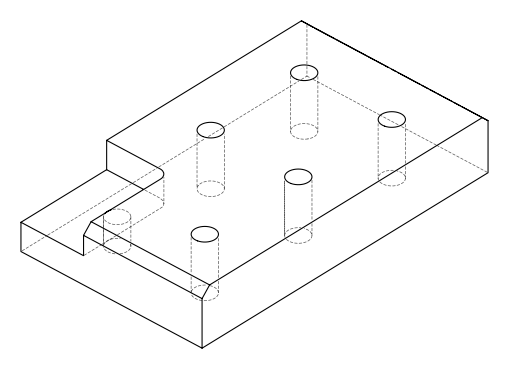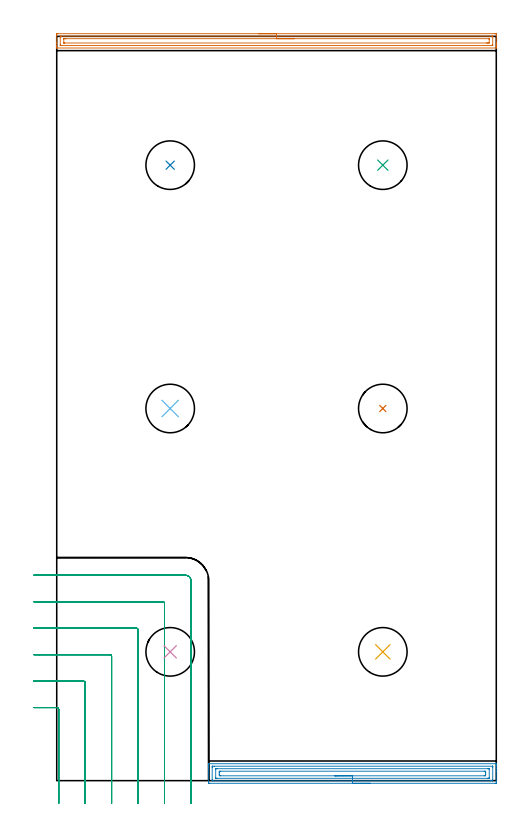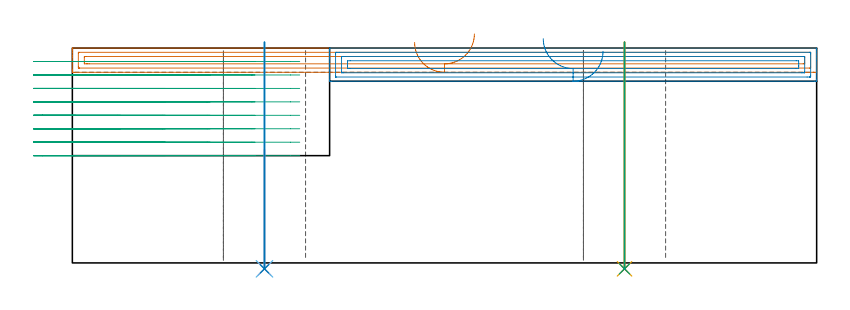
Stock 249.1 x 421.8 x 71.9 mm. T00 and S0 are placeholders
(PLAN: 9 operations, 2 tool changes, 28.5 min)
(1 AREA_MILL | FG_CHAMFER_SURFACE | UGT0205_001 | 6.2 min | 8172 mm3)
(2 AREA_MILL_1 | FG_CHAMFER_SURFACE_1 | UGT0205_001 | 5.48 min | 10429 mm3)
(3 MILL_CORNER_NOTCH_RECTANGULAR | CORNER_NOTCH_RECTANGULAR | UGT0201_094 | Follow Part, ap 5, ae 75% | 15.09 min | 390096 mm3)
(4 INDEXABLE_INSERT_DRILL_THROUGH_HOLE_FROM_SOLID | STEP1HOLE | NXT0302_026 | 0.17 min | 21287 mm3)
(5 INDEXABLE_INSERT_DRILL_THROUGH_HOLE_FROM_SOLID_1 | STEP1HOLE_1 | NXT0302_026 | 0.31 min | 42681 mm3)
(6 INDEXABLE_INSERT_DRILL_THROUGH_HOLE_FROM_SOLID_2 | STEP1HOLE_2 | NXT0302_026 | 0.31 min | 42662 mm3)
(7 INDEXABLE_INSERT_DRILL_THROUGH_HOLE_FROM_SOLID_3 | STEP1HOLE_3 | NXT0302_026 | 0.31 min | 42671 mm3)
(8 INDEXABLE_INSERT_DRILL_THROUGH_HOLE_FROM_SOLID_4 | STEP1HOLE_4 | NXT0302_026 | 0.31 min | 42676 mm3)
(9 INDEXABLE_INSERT_DRILL_THROUGH_HOLE_FROM_SOLID_5 | STEP1HOLE_5 | NXT0302_026 | 0.31 min | 42670 mm3)
(TOOL UGT0205_001 | Chamfer Mill 20 x 3 x 45 deg. | D20 FL50 Z2)
(TOOL UGT0201_094 | End mill 20 mm | D20 FL38 Z4)
(TOOL NXT0302_026 | Index. Insert Drill 27.5mm [880-D2750L32-03] | D27.5 PA176 FL83 Z2)
(OP 1 AREA_MILL)
G17 G21 G94 G90
T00 M6
G54
G17 G0 G90 X114.55 Y423.3 S1061 M3
G43 Z81.9 H0
Z73.8
G94 G1 X114.588 Z72.928 F250.
X114.702 Z72.064
X114.891 Z71.212
X115.153 Z70.38
X115.487 Z69.574
X115.89 Z68.8
X116.359 Z68.064
X116.89 Z67.372
X117.479 Z66.729
X118.122 Z66.14
X118.814 Z65.608
X119.55 Z65.14
X120.324 Z64.737
X121.13 Z64.403
X121.962 Z64.141
X122.814 Z63.952
X123.678 Z63.838
X124.55 Z63.8
X247.993
X248.504 Y423.299 Z63.801
X249.01 Y423.294 Z63.803
X249.092 Y423.292 Z63.806
X249.1 Y422.792 Z64.305
Y418.365 Z68.729
Y417.776 Z69.32
Y417.479 Z69.617
Y416.891 Z70.205
Y416.594 Z70.501
Y415.999 Z71.1
Y415.541 Z71.558
Y415.222 Z71.869
X249.092 Y415.202 Z71.888
X248.951 Y415.2 Z71.9
X0.15
X0.008 Y415.202 Z71.888
X0. Y415.222 Z71.869
Y415.541 Z71.558
Y415.999 Z71.101
Y416.594 Z70.501
Y417.777 Z69.32
Y418.365 Z68.729
Y422.498 Z64.599
X0.003 Y422.792 Z64.305
X0.008 Y423.291 Z63.806
X0.09 Y423.294 Z63.803
X0.596 Y423.3 Z63.8
X124.55
Y421.886 Z65.214
X246.742
X246.941 Y421.884 Z65.216
X247.041 Y421.882 Z65.218
X247.083 Y421.879 Z65.221
X247.09 Y421.852 Z65.248
X247.095 Y421.759 Z65.341
X247.099 Y421.531 Z65.569
Y417.103 Z69.997
X247.093 Y416.726 Z70.374
X247.09 Y416.625 Z70.475
X247.046 Y416.621 Z70.479
X246.938 Y416.617 Z70.483
X246.721 Y416.614 Z70.486
X246.7
X2.358
X2.159 Y416.616 Z70.484
X2.059 Y416.619 Z70.481
X2.017 Y416.621 Z70.479
X2.01 Y416.648 Z70.452
X2.005 Y416.741 Z70.359
X2.001 Y416.969 Z70.131
Y421.397 Z65.703
X2.007 Y421.774 Z65.326
X2.01 Y421.876 Z65.224
X2.054 Y421.879 Z65.221
X2.162 Y421.883 Z65.217
X2.379 Y421.886 Z65.214
X2.4
X124.55
Y420.472 Z66.628
X244.599 Y420.471 Z66.629
X244.937 Y420.47 Z66.63
X245.049 Y420.467 Z66.633
X245.082 Y420.465 Z66.635
X245.09 Y420.404 Z66.696
X245.096 Y420.297 Z66.803
X245.099 Y420.136 Z66.964
Y418.365 Z68.735
X245.098 Y418.205 Z68.895
X245.09 Y418.048 Z69.052
X244.937 Y418.036 Z69.064
X244.382 Y418.03 Z69.07
X244.046 Y418.029 Z69.071
X243.492 Y418.028 Z69.072
X4.501 Y418.029 Z69.071
X4.163 Y418.031 Z69.069
X4.051 Y418.033 Z69.067
X4.018 Y418.035 Z69.065
X4.01 Y418.096 Z69.004
X4.004 Y418.203 Z68.897
X4.001 Y418.365 Z68.735
Y420.136 Z66.964
X4.002 Y420.295 Z66.805
X4.01 Y420.452 Z66.648
X4.163 Y420.464 Z66.636
X4.718 Y420.47 Z66.63
X5.055 Y420.471 Z66.629
X5.608
X124.55 Y420.472 Z66.628
X125.422 Z66.666
X126.287 Z66.78
X127.138 Z66.969
X127.97 Z67.232
X128.776 Z67.565
X129.55 Z67.968
X130.286 Z68.437
X130.978 Z68.968
X131.621 Z69.557
X132.21 Z70.201
X132.742 Z70.893
X133.21 Z71.628
X133.613 Z72.402
X133.947 Z73.208
X134.209 Z74.04
X134.398 Z74.892
X134.512 Z75.757
X134.55 Z76.628
G0 Z81.9
M5
M2
(OP 2 AREA_MILL_1)
G17 G21 G94 G90
T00 M6
G54
G17 G0 G90 X177.6 Y-1.5 S1061 M3
G43 Z81.9 H0
Z70.8
G94 G1 X177.562 Z69.928 F250.
X177.448 Z69.064
X177.259 Z68.212
X176.997 Z67.38
X176.663 Z66.574
X176.26 Z65.8
X175.791 Z65.064
X175.26 Z64.372
X174.671 Z63.729
X174.028 Z63.14
X173.336 Z62.609
X172.6 Z62.14
X171.826 Z61.737
X171.02 Z61.403
X170.188 Z61.141
X169.336 Z60.952
X168.472 Z60.838
X167.6 Z60.8
X86.723
X86.457 Y-1.497 Z60.802
X86.11 Y-1.492 Z60.806
X86.1 Y-1.14 Z61.157
Y6.286 Z68.58
Y7.723 Z70.019
Y8.074 Z70.37
Y8.778 Z71.077
Y9.104 Z71.403
X86.102 Y9.528 Z71.82
X86.104 Y9.557 Z71.848
X86.11 Y9.597 Z71.888
X86.276 Y9.6 Z71.9
X248.924
X249.09 Y9.597 Z71.888
X249.093 Y9.53 Z71.822
X249.1 Y9.103 Z71.403
Y8.778 Z71.077
Y8.074 Z70.37
Y6.828 Z69.125
Y5.391 Z67.687
X249.099 Y-0.869 Z61.429
X249.096 Y-1.488 Z60.81
X249.093 Y-1.492 Z60.806
X248.477 Y-1.5 Z60.8
X167.6
Y-0.086 Z62.214
X88.399 Y-0.085 Z62.215
X88.176 Y-0.081 Z62.219
X88.118 Y-0.079 Z62.221
X88.11 Y-0.067 Z62.233
X88.105 Y-0.033 Z62.267
X88.102 Y0.026 Z62.326
X88.1 Y0.436 Z62.736
X88.101 Y7.589 Z69.889
X88.107 Y8.074 Z70.374
X88.11 Y8.17 Z70.47
X88.288 Y8.18 Z70.48
X88.4 Y8.184 Z70.484
X88.51 Y8.185 Z70.485
X89.292 Y8.186 Z70.486
X246.801 Y8.185 Z70.485
X247.024 Y8.181 Z70.481
X247.081 Y8.179 Z70.479
X247.09 Y8.167 Z70.467
X247.095 Y8.133 Z70.433
X247.098 Y8.074 Z70.374
X247.1 Y7.664 Z69.964
X247.099 Y0.511 Z62.811
X247.093 Y0.026 Z62.326
X247.09 Y-0.07 Z62.23
X246.912 Y-0.08 Z62.22
X246.8 Y-0.084 Z62.216
X246.69 Y-0.085 Z62.215
X245.908 Y-0.086 Z62.214
X167.6
Y1.328 Z63.628
X90.782 Y1.329 Z63.629
X90.297 Y1.331 Z63.631
X90.136 Y1.333 Z63.633
X90.116 Y1.335 Z63.635
X90.11 Y1.381 Z63.681
X90.104 Y1.485 Z63.785
X90.101 Y1.617 Z63.917
Y6.286 Z68.586
X90.102 Y6.481 Z68.781
X90.11 Y6.68 Z68.98
X90.124 Y6.765 Z69.065
X90.176 Y6.767 Z69.067
X90.297 Y6.77 Z69.07
X90.706 Y6.771 Z69.071
X91.191
X244.418
X244.903 Y6.769 Z69.069
X245.063 Y6.767 Z69.067
X245.084 Y6.765 Z69.065
X245.09 Y6.719 Z69.019
X245.096 Y6.615 Z68.915
X245.099 Y6.483 Z68.783
Y1.814 Z64.114
X245.098 Y1.619 Z63.919
X245.09 Y1.42 Z63.72
X245.076 Y1.335 Z63.635
X245.024 Y1.333 Z63.633
X244.903 Y1.33 Z63.63
X244.494 Y1.329 Z63.629
X244.009
X167.6 Y1.328 Z63.628
Y2.743 Z65.043
X92.944
X92.127 Y2.75 Z65.05
X92.1 Y3.587 Z65.887
Y4.482 Z66.782
Y4.497 Z66.797
X92.126 Y5.35 Z67.65
X92.978 Y5.357 Z67.657
X242.256
X243.073 Y5.35 Z67.65
X243.1 Y4.513 Z66.813
Y3.618 Z65.918
Y3.603 Z65.903
X243.074 Y2.75 Z65.05
X242.222 Y2.743 Z65.043
X167.6
X166.728 Z65.081
X165.863 Z65.195
X165.012 Z65.383
X164.18 Z65.646
X163.374 Z65.98
X162.6 Z66.382
X161.864 Z66.851
X161.172 Z67.382
X160.529 Z67.972
X159.94 Z68.615
X159.408 Z69.307
X158.94 Z70.043
X158.537 Z70.816
X158.203 Z71.622
X157.941 Z72.454
X157.752 Z73.306
X157.638 Z74.171
X157.6 Z75.043
G0 Z81.9
M5
M2
(OP 3 MILL_CORNER_NOTCH_RECTANGULAR)
G17 G21 G94 G90
T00 M6
G54
G17 G0 G90 X1.1 Y-13. S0 M3
G43 Z81.9 H0
Z67.4
G94 G1 Y-10. F250.
Y40.406 F500.
G3 X0.107 Y41.4 R1.
G1 X-10.
X-13. F250.
G0 Z81.9
X16.1 Y-13.
Z67.4
G1 Y-10.
Y55.406 F500.
G3 X15.106 Y56.4 R1.
G1 X-10.
X-13. F250.
G0 Z81.9
X31.1 Y-13.
Z67.4
G1 Y-10.
Y70.406 F500.
G3 X30.106 Y71.4 R1.
G1 X-10.
X-13. F250.
G0 Z81.9
X46.1 Y-13.
Z67.4
G1 Y-10.
Y85.405 F500.
G3 X45.105 Y86.4 R1.
G1 X-10.
X-13. F250.
G0 Z81.9
X61.1 Y-13.
Z67.4
G1 Y-10.
Y100.405 F500.
G3 X60.105 Y101.4 R1.
G1 X-10.
X-13. F250.
G0 Z81.9
X76.1 Y-13.
Z67.4
G1 Y-10.
Y113.3 F500.
G3 X73. Y116.4 R3.1
G1 X-10.
X-13. F250.
G0 Z81.9
X1.1 Y-13.
Z62.9
G1 Y-10.
Y40.407 F500.
G3 X0.106 Y41.4 R1.
G1 X-10.
X-13. F250.
G0 Z81.9
X16.1 Y-13.
Z62.9
G1 Y-10.
Y55.406 F500.
G3 X15.106 Y56.4 R1.
G1 X-10.
X-13. F250.
G0 Z81.9
X31.1 Y-13.
Z62.9
G1 Y-10.
Y70.406 F500.
G3 X30.106 Y71.4 R1.
G1 X-10.
X-13. F250.
G0 Z81.9
X46.1 Y-13.
Z62.9
G1 Y-10.
Y85.405 F500.
G3 X45.105 Y86.4 R1.
G1 X-10.
X-13. F250.
G0 Z81.9
X61.1 Y-13.
Z62.9
G1 Y-10.
Y100.405 F500.
G3 X60.105 Y101.4 R1.
G1 X-10.
X-13. F250.
G0 Z81.9
X76.1 Y-13.
Z62.9
G1 Y-10.
Y113.3 F500.
G3 X73. Y116.4 R3.1
G1 X-10.
X-13. F250.
G0 Z81.9
X1.1 Y-13.
Z58.4
G1 Y-10.
Y40.406 F500.
G3 X0.106 Y41.4 R1.
G1 X-10.
X-13. F250.
G0 Z81.9
X16.1 Y-13.
Z58.4
G1 Y-10.
Y55.406 F500.
G3 X15.106 Y56.4 R1.
G1 X-10.
X-13. F250.
G0 Z81.9
X31.1 Y-13.
Z58.4
G1 Y-10.
Y70.406 F500.
G3 X30.106 Y71.4 R1.
G1 X-10.
X-13. F250.
G0 Z81.9
X46.1 Y-13.
Z58.4
G1 Y-10.
Y85.405 F500.
G3 X45.105 Y86.4 R1.
G1 X-10.
X-13. F250.
G0 Z81.9
X61.1 Y-13.
Z58.4
G1 Y-10.
Y100.405 F500.
G3 X60.105 Y101.4 R1.
G1 X-10.
X-13. F250.
G0 Z81.9
X76.1 Y-13.
Z58.4
G1 Y-10.
Y113.3 F500.
G3 X73. Y116.4 R3.1
G1 X-10.
X-13. F250.
G0 Z81.9
X1.1 Y-13.
Z53.9
G1 Y-10.
Y40.406 F500.
G3 X0.106 Y41.4 R1.
G1 X-10.
X-13. F250.
G0 Z81.9
X16.1 Y-13.
Z53.9
G1 Y-10.
Y55.406 F500.
G3 X15.106 Y56.4 R1.
G1 X-10.
X-13. F250.
G0 Z81.9
X31.1 Y-13.
Z53.9
G1 Y-10.
Y70.406 F500.
G3 X30.106 Y71.4 R1.
G1 X-10.
X-13. F250.
G0 Z81.9
X46.1 Y-13.
Z53.9
G1 Y-10.
Y85.405 F500.
G3 X45.105 Y86.4 R1.
G1 X-10.
X-13. F250.
G0 Z81.9
X61.1 Y-13.
Z53.9
G1 Y-10.
Y100.405 F500.
G3 X60.105 Y101.4 R1.
G1 X-10.
X-13. F250.
G0 Z81.9
X76.1 Y-13.
Z53.9
G1 Y-10.
Y113.3 F500.
G3 X73. Y116.4 R3.1
G1 X-10.
X-13. F250.
G0 Z81.9
X1.1 Y-13.
Z49.4
G1 Y-10.
Y40.406 F500.
G3 X0.106 Y41.4 R1.
G1 X-10.
X-13. F250.
G0 Z81.9
X16.1 Y-13.
Z49.4
G1 Y-10.
Y55.406 F500.
G3 X15.106 Y56.4 R1.
G1 X-10.
X-13. F250.
G0 Z81.9
X31.1 Y-13.
Z49.4
G1 Y-10.
Y70.406 F500.
G3 X30.106 Y71.4 R1.
G1 X-10.
X-13. F250.
G0 Z81.9
X46.1 Y-13.
Z49.4
G1 Y-10.
Y85.405 F500.
G3 X45.105 Y86.4 R1.
G1 X-10.
X-13. F250.
G0 Z81.9
X61.1 Y-13.
Z49.4
G1 Y-10.
Y100.405 F500.
G3 X60.105 Y101.4 R1.
G1 X-10.
X-13. F250.
G0 Z81.9
X76.1 Y-13.
Z49.4
G1 Y-10.
Y113.3 F500.
G3 X73. Y116.4 R3.1
G1 X-10.
X-13. F250.
G0 Z81.9
X1.1 Y-13.
Z44.9
G1 Y-10.
Y40.406 F500.
G3 X0.106 Y41.4 R1.
G1 X-10.
X-13. F250.
G0 Z81.9
X16.1 Y-13.
Z44.9
G1 Y-10.
Y55.406 F500.
G3 X15.106 Y56.4 R1.
G1 X-10.
X-13. F250.
G0 Z81.9
X31.1 Y-13.
Z44.9
G1 Y-10.
Y70.406 F500.
G3 X30.106 Y71.4 R1.
G1 X-10.
X-13. F250.
G0 Z81.9
X46.1 Y-13.
Z44.9
G1 Y-10.
Y85.405 F500.
G3 X45.105 Y86.4 R1.
G1 X-10.
X-13. F250.
G0 Z81.9
X61.1 Y-13.
Z44.9
G1 Y-10.
Y100.405 F500.
G3 X60.105 Y101.4 R1.
G1 X-10.
X-13. F250.
G0 Z81.9
X76.1 Y-13.
Z44.9
G1 Y-10.
Y113.3 F500.
G3 X73. Y116.4 R3.1
G1 X-10.
X-13. F250.
G0 Z81.9
X1.1 Y-13.
Z40.4
G1 Y-10.
Y40.406 F500.
G3 X0.106 Y41.4 R1.
G1 X-10.
X-13. F250.
G0 Z81.9
X16.1 Y-13.
Z40.4
G1 Y-10.
Y55.406 F500.
G3 X15.106 Y56.4 R1.
G1 X-10.
X-13. F250.
G0 Z81.9
X31.1 Y-13.
Z40.4
G1 Y-10.
Y70.406 F500.
G3 X30.106 Y71.4 R1.
G1 X-10.
X-13. F250.
G0 Z81.9
X46.1 Y-13.
Z40.4
G1 Y-10.
Y85.405 F500.
G3 X45.105 Y86.4 R1.
G1 X-10.
X-13. F250.
G0 Z81.9
X61.1 Y-13.
Z40.4
G1 Y-10.
Y100.405 F500.
G3 X60.105 Y101.4 R1.
G1 X-10.
X-13. F250.
G0 Z81.9
X76.1 Y-13.
Z40.4
G1 Y-10.
Y113.3 F500.
G3 X73. Y116.4 R3.1
G1 X-10.
X-13. F250.
G0 Z81.9
X1.1 Y-13.
Z35.9
G1 Y-10.
Y40.406 F500.
G3 X0.106 Y41.4 R1.
G1 X-10.
X-13. F250.
G0 Z81.9
X16.1 Y-13.
Z35.9
G1 Y-10.
Y55.406 F500.
G3 X15.106 Y56.4 R1.
G1 X-10.
X-13. F250.
G0 Z81.9
X31.1 Y-13.
Z35.9
G1 Y-10.
Y70.406 F500.
G3 X30.106 Y71.4 R1.
G1 X-10.
X-13. F250.
G0 Z81.9
X46.1 Y-13.
Z35.9
G1 Y-10.
Y85.405 F500.
G3 X45.105 Y86.4 R1.
G1 X-10.
X-13. F250.
G0 Z81.9
X61.1 Y-13.
Z35.9
G1 Y-10.
Y100.405 F500.
G3 X60.105 Y101.4 R1.
G1 X-10.
X-13. F250.
G0 Z81.9
X76.1 Y-13.
Z35.9
G1 Y-10.
Y113.3 F500.
G3 X73. Y116.4 R3.1
G1 X-10.
X-13. F250.
G0 Z81.9
M5
M2
(OP 4 INDEXABLE_INSERT_DRILL_THROUGH_HOLE_FROM_SOLID)
G17 G21 G94 G90
T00 M6
G54
G17 G0 G90 X64.3 Y73. S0 M3
G43 Z81.9 H1
G94 G81 G98 Z-1.98 F250. R37.9
G80
M5
M2
(OP 5 INDEXABLE_INSERT_DRILL_THROUGH_HOLE_FROM_SOLID_1)
G17 G21 G94 G90
T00 M6
G54
G17 G0 G90 X184.8 Y73. S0 M3
G43 Z81.9 H1
G94 G81 G98 Z-1.98 F250. R73.9
G80
M5
M2
(OP 6 INDEXABLE_INSERT_DRILL_THROUGH_HOLE_FROM_SOLID_2)
G17 G21 G94 G90
T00 M6
G54
G17 G0 G90 X64.3 Y210.9 S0 M3
G43 Z81.9 H1
G94 G81 G98 Z-1.98 F250. R73.9
G80
M5
M2
(OP 7 INDEXABLE_INSERT_DRILL_THROUGH_HOLE_FROM_SOLID_3)
G17 G21 G94 G90
T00 M6
G54
G17 G0 G90 X184.8 Y210.9 S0 M3
G43 Z81.9 H1
G94 G81 G98 Z-1.98 F250. R73.9
G80
M5
M2
(OP 8 INDEXABLE_INSERT_DRILL_THROUGH_HOLE_FROM_SOLID_4)
G17 G21 G94 G90
T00 M6
G54
G17 G0 G90 X64.3 Y348.8 S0 M3
G43 Z81.9 H1
G94 G81 G98 Z-1.98 F250. R73.9
G80
M5
M2
(OP 9 INDEXABLE_INSERT_DRILL_THROUGH_HOLE_FROM_SOLID_5)
G17 G21 G94 G90
T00 M6
G54
G17 G0 G90 X184.8 Y348.8 S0 M3
G43 Z81.9 H1
G94 G81 G98 Z-1.98 F250. R73.9
G80
M5
M2
